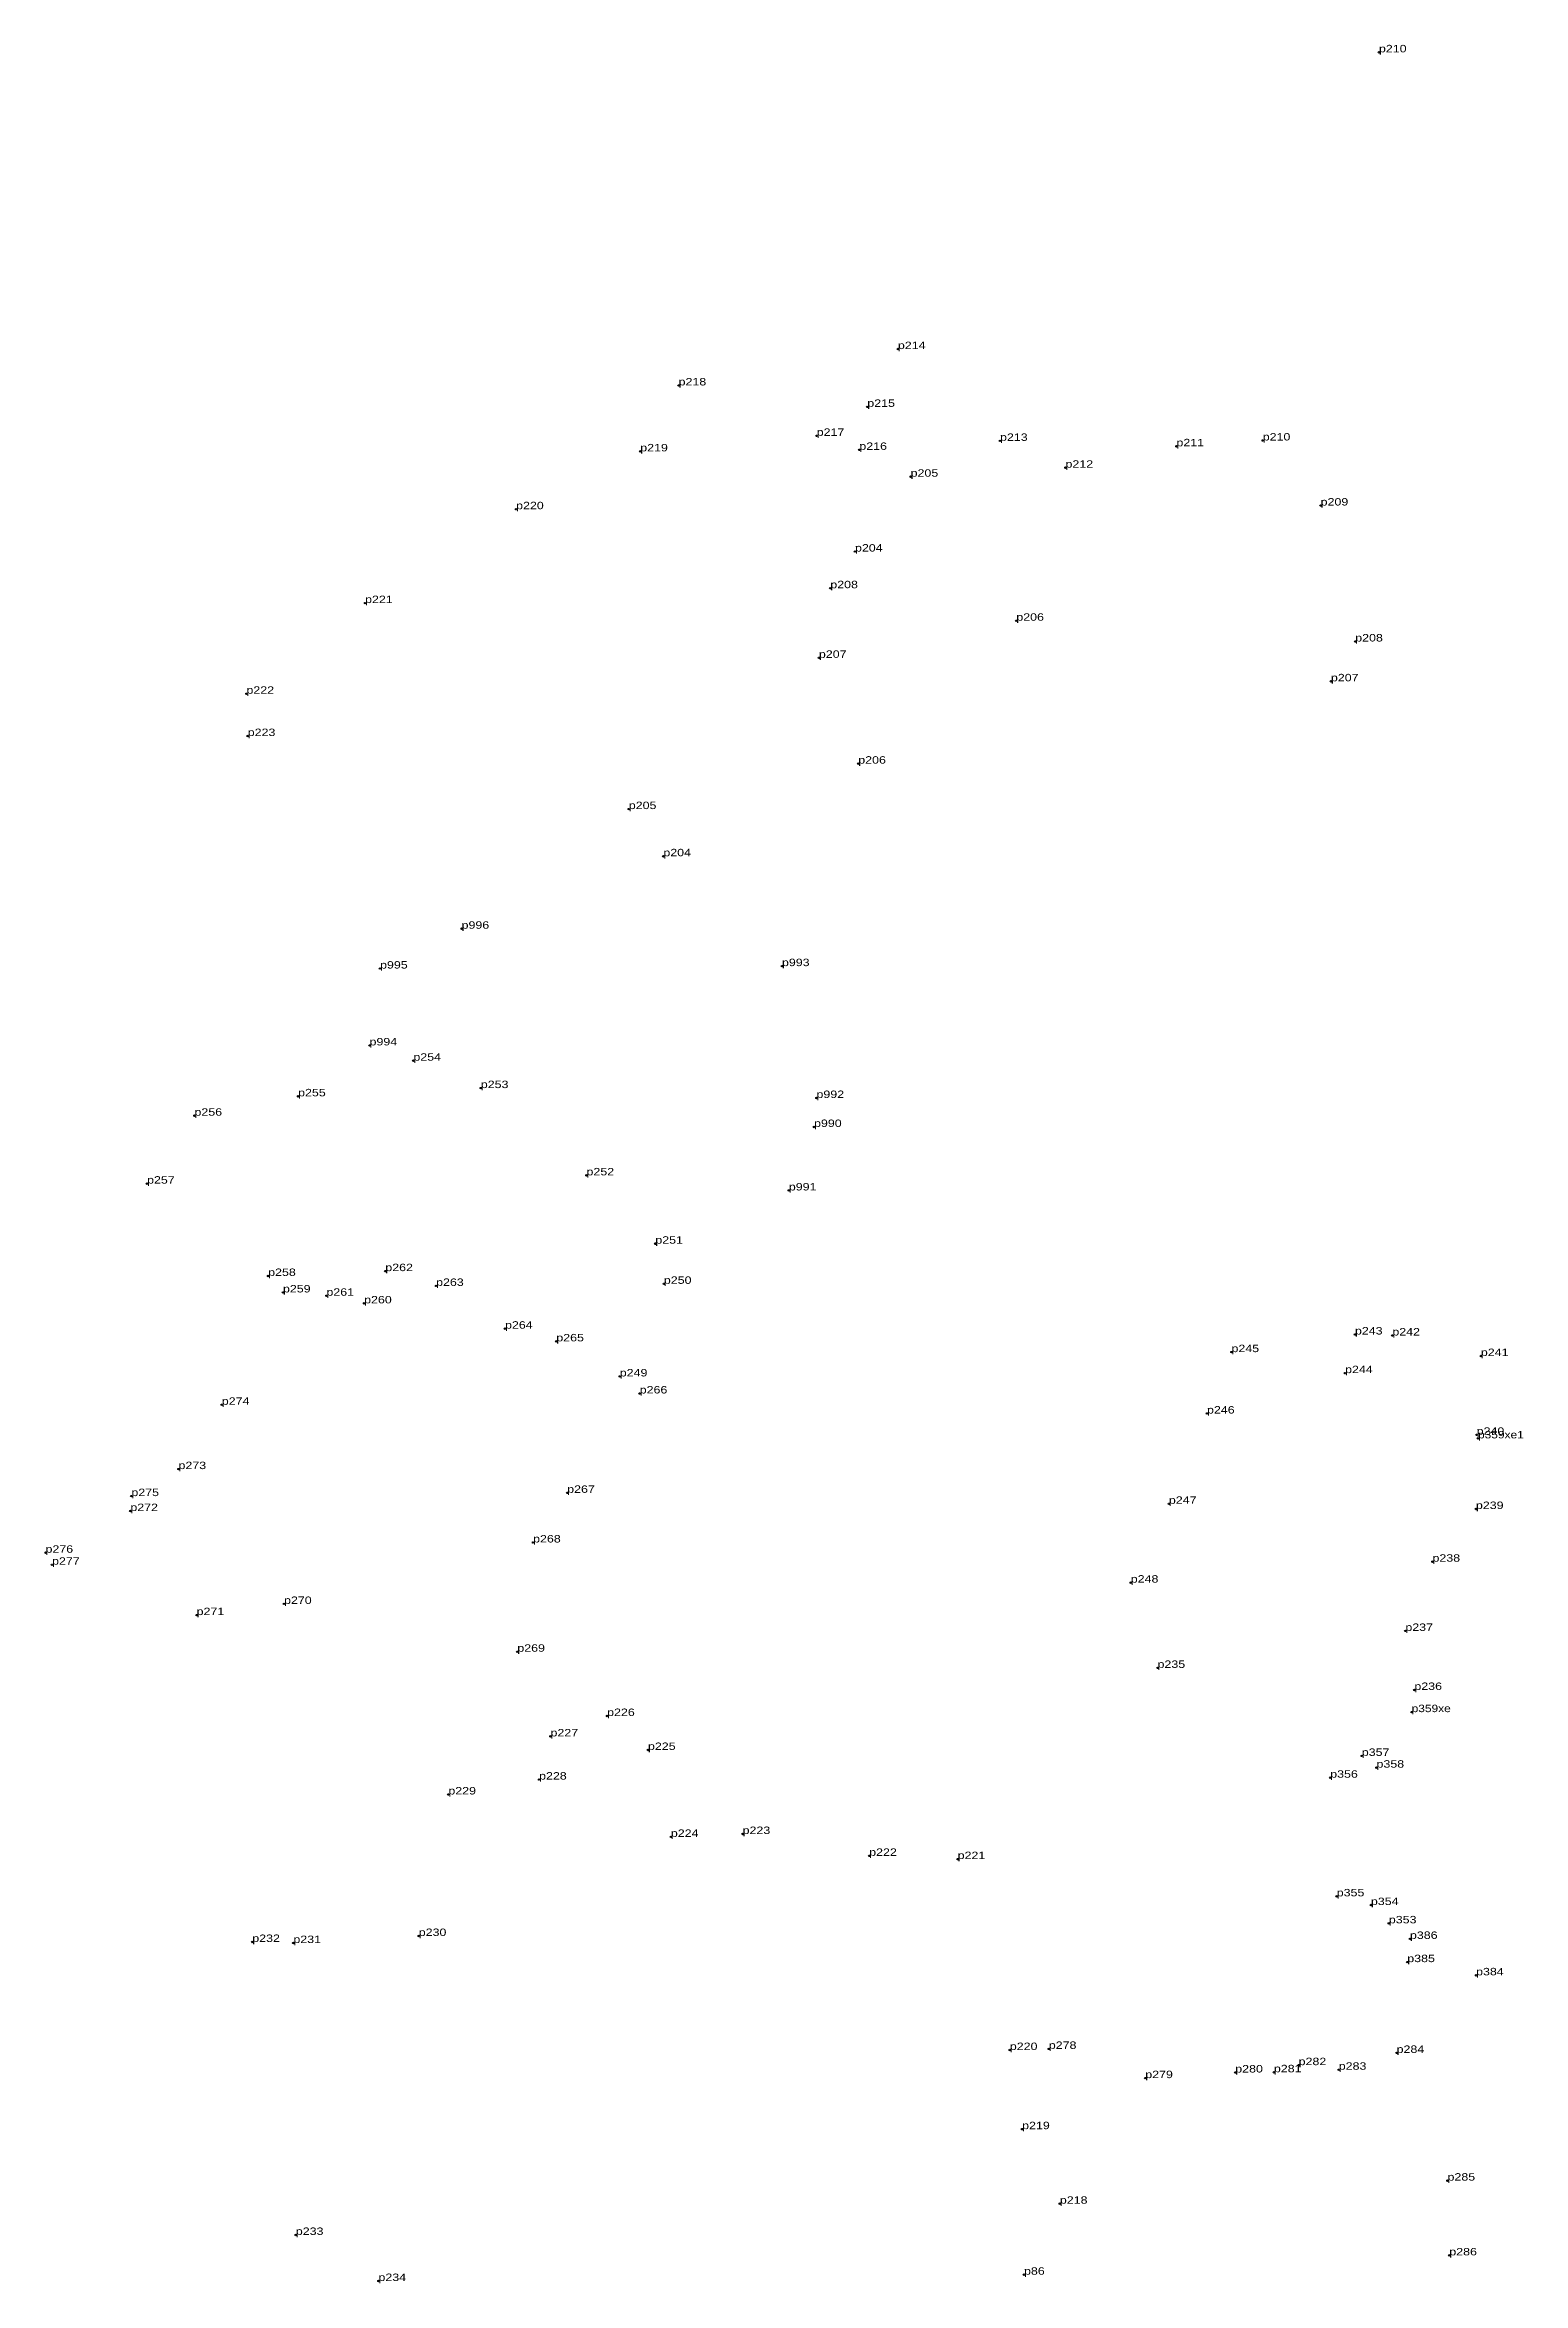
# Model space of a CAD drawing. Header units: metres. Extents: x 543607 to 546308, y 1834524 to 1839461.
# Drawn here: x 544466 to 544824, y 1838250 to 1838792 of the extents above; entities that cross this region are included whole.
import ezdxf

# ---------------------------------------------------------------- set-up
doc = ezdxf.new("R2010")
doc.units = ezdxf.units.M
doc.header["$LTSCALE"] = 0.72
doc.header["$PDMODE"] = 32
doc.header["$PDSIZE"] = 0.36
doc.layers.add('12', color=7, linetype='Continuous')
doc.layers.add('7', color=7, linetype='Continuous')

msp = doc.modelspace()

# ---------------------------------------------------------------- linework, layer by layer
at = {"layer": '7'}
for p in [(544788.77, 1838790.61), (544788.77, 1838790.6), (544672.27, 1838718.7), (544672.27, 1838718.69), (544619.16, 1838709.89), (544664.85, 1838704.7), (544664.86, 1838704.7), (544609.87, 1838693.92), (544652.61, 1838697.68), (544662.93, 1838694.29), (544662.93, 1838694.28), (544697, 1838696.46), (544697, 1838696.45), (544739.73, 1838695.15), (544760.63, 1838696.55), (544675.35, 1838687.78), (544712.85, 1838689.96), (544712.86, 1838689.96), (544579.81, 1838679.9), (544774.65, 1838680.79), (544661.88, 1838669.65), (544661.88, 1838669.64), (544655.9, 1838660.76), (544543.23, 1838657.16), (544700.95, 1838652.88), (544783.03, 1838647.85), (544653.14, 1838643.89), (544514.5, 1838635.19), (544777.14, 1838638.21), (544514.81, 1838624.95), (544662.67, 1838618.26), (544607.1, 1838607.25), (544615.47, 1838595.82), (544566.6, 1838578.26), (544546.86, 1838568.61), (544644.19, 1838569.2), (544544.31, 1838549.99), (544554.93, 1838546.29), (544527.01, 1838537.66), (544527.01, 1838537.65), (544571.26, 1838539.65), (544652.55, 1838537.26), (544501.91, 1838532.96), (544651.96, 1838530.24), (544490.43, 1838516.51), (544596.85, 1838518.51), (544645.86, 1838514.85), (544613.52, 1838501.96), (544613.53, 1838501.96), (544519.75, 1838494.14), (544519.76, 1838494.14), (544548.13, 1838495.3), (544523.34, 1838490.14), (544533.87, 1838489.34), (544543, 1838487.49), (544560.43, 1838491.73), (544615.59, 1838492.23), (544577.12, 1838481.37), (544589.54, 1838478.29), (544782.96, 1838479.95), (544792.02, 1838479.71), (544753.06, 1838475.68), (544813.46, 1838474.74), (544604.91, 1838469.79), (544609.74, 1838465.67), (544609.74, 1838465.66), (544780.57, 1838470.59), (544508.53, 1838462.92), (544747.13, 1838460.81), (544747.13, 1838460.8), (544812.44, 1838455.65), (544812.77, 1838454.78), (544498.04, 1838447.34), (544486.63, 1838440.8), (544592.18, 1838441.59), (544737.9, 1838438.93), (544737.91, 1838438.93), (544486.38, 1838437.18), (544486.39, 1838437.18), (544812.26, 1838437.68), (544583.92, 1838429.56), (544465.84, 1838427.08), (544467.42, 1838424.17), (544801.74, 1838424.91), (544728.67, 1838419.84), (544502.43, 1838411.97), (544523.6, 1838414.68), (544795.17, 1838408.14), (544580.09, 1838403.09), (544580.1, 1838403.09), (544735.15, 1838399.18), (544797.35, 1838393.84), (544601.85, 1838387.53), (544796.69, 1838388.46), (544588.14, 1838382.58), (544611.74, 1838379.3), (544784.62, 1838377.86), (544788.18, 1838375.01), (544563.4, 1838368.51), (544585.37, 1838372.12), (544776.97, 1838372.57), (544617.29, 1838358.24), (544617.29, 1838358.23), (544634.66, 1838358.94), (544665.32, 1838353.64), (544686.74, 1838352.86), (544686.75, 1838352.86), (544778.55, 1838343.83), (544786.83, 1838341.72), (544786.83, 1838341.71), (544791.17, 1838337.29), (544515.91, 1838332.78), (544525.86, 1838332.53), (544525.86, 1838332.52), (544556.23, 1838334.23), (544796.28, 1838333.52), (544795.63, 1838327.89), (544812.3, 1838324.7), (544699.38, 1838306.6), (544708.82, 1838306.87), (544769.32, 1838302.93), (544793.05, 1838305.9), (544732.18, 1838299.79), (544753.97, 1838301.15), (544763.33, 1838301.21), (544779.04, 1838301.82), (544779.04, 1838301.81), (544702.36, 1838287.42), (544702.37, 1838287.43), (544805.38, 1838274.96), (544805.39, 1838274.96), (544711.49, 1838269.36), (544711.5, 1838269.36), (544526.46, 1838261.8), (544805.81, 1838256.84), (544546.47, 1838250.64), (544702.81, 1838252.16)]:
    msp.add_point(p, dxfattribs=at)

# ---------------------------------------------------------------- texts
at = {"layer": '12'}
for s, width, p in [('p210', 1.25, (544788.77, 1838790.6)), ('p210', 1.25, (544788.77, 1838790.6)), ('p214', 1.25, (544672.27, 1838718.7)), ('p214', 1.25, (544672.27, 1838718.7)), ('p218', 1.25, (544619.16, 1838709.89)), ('p218', 1.25, (544619.16, 1838709.89)), ('p215', 1.25, (544664.86, 1838704.7)), ('p215', 1.25, (544664.86, 1838704.7)), ('p217', 1.25, (544652.61, 1838697.68)), ('p217', 1.25, (544652.61, 1838697.68)), ('p219', 1.25, (544609.87, 1838693.92)), ('p219', 1.25, (544609.87, 1838693.92)), ('p216', 1.25, (544662.93, 1838694.28)), ('p216', 1.25, (544662.93, 1838694.28)), ('p213', 1.25, (544697, 1838696.46)), ('p213', 1.25, (544697, 1838696.46)), ('p211', 1.25, (544739.73, 1838695.15)), ('p211', 1.25, (544739.73, 1838695.15)), ('p210', 1.25, (544760.63, 1838696.55)), ('p210', 1.25, (544760.63, 1838696.55)), ('p205', 1.25, (544675.35, 1838687.78)), ('p205', 1.25, (544675.35, 1838687.78)), ('p212', 1.25, (544712.86, 1838689.96)), ('p212', 1.25, (544712.86, 1838689.96)), ('p209', 1.25, (544774.65, 1838680.79)), ('p209', 1.25, (544774.65, 1838680.79)), ('p220', 1.25, (544579.81, 1838679.9)), ('p220', 1.25, (544579.81, 1838679.9)), ('p204', 1.25, (544661.88, 1838669.64)), ('p204', 1.25, (544661.88, 1838669.64)), ('p208', 1.25, (544655.9, 1838660.76)), ('p208', 1.25, (544655.9, 1838660.76)), ('p221', 1.25, (544543.23, 1838657.16)), ('p221', 1.25, (544543.23, 1838657.16)), ('p206', 1.25, (544700.95, 1838652.88)), ('p206', 1.25, (544700.95, 1838652.88)), ('p207', 1.25, (544653.14, 1838643.89)), ('p207', 1.25, (544653.14, 1838643.89)), ('p208', 1.25, (544783.03, 1838647.85)), ('p208', 1.25, (544783.03, 1838647.85)), ('p207', 1.25, (544777.14, 1838638.21)), ('p207', 1.25, (544777.14, 1838638.21)), ('p222', 1.25, (544514.5, 1838635.19)), ('p222', 1.25, (544514.5, 1838635.19)), ('p223', 1.25, (544514.81, 1838624.95)), ('p223', 1.25, (544514.81, 1838624.95)), ('p206', 1.25, (544662.67, 1838618.26)), ('p206', 1.25, (544662.67, 1838618.26)), ('p205', 1.25, (544607.1, 1838607.25)), ('p205', 1.25, (544607.1, 1838607.25)), ('p204', 1.25, (544615.47, 1838595.82)), ('p204', 1.25, (544615.47, 1838595.82)), ('p996', 1.25, (544566.6, 1838578.26)), ('p995', 1.25, (544546.86, 1838568.61)), ('p993', 1.25, (544644.19, 1838569.2)), ('p994', 1.25, (544544.31, 1838549.99)), ('p254', 1.25, (544554.93, 1838546.29)), ('p254', 1.25, (544554.93, 1838546.29)), ('p253', 1.25, (544571.26, 1838539.65)), ('p253', 1.25, (544571.26, 1838539.65)), ('p255', 1.25, (544527.01, 1838537.66)), ('p255', 1.25, (544527.01, 1838537.66)), ('p992', 1.25, (544652.55, 1838537.26)), ('p256', 1.25, (544501.91, 1838532.96)), ('p256', 1.25, (544501.91, 1838532.96)), ('p990', 1.25, (544651.96, 1838530.24)), ('p252', 1.25, (544596.85, 1838518.51)), ('p252', 1.25, (544596.85, 1838518.51)), ('p257', 1.25, (544490.43, 1838516.51)), ('p257', 1.25, (544490.43, 1838516.51)), ('p991', 1.25, (544645.86, 1838514.85)), ('p251', 1.25, (544613.52, 1838501.96)), ('p251', 1.25, (544613.52, 1838501.96)), ('p258', 1.25, (544519.76, 1838494.14)), ('p258', 1.25, (544519.76, 1838494.14)), ('p262', 1.25, (544548.13, 1838495.3)), ('p262', 1.25, (544548.13, 1838495.3)), ('p263', 1.25, (544560.43, 1838491.73)), ('p263', 1.25, (544560.43, 1838491.73)), ('p250', 1.25, (544615.59, 1838492.23)), ('p250', 1.25, (544615.59, 1838492.23)), ('p259', 1.25, (544523.34, 1838490.14)), ('p259', 1.25, (544523.34, 1838490.14)), ('p261', 1.25, (544533.87, 1838489.34)), ('p261', 1.25, (544533.87, 1838489.34)), ('p260', 1.25, (544543, 1838487.49)), ('p260', 1.25, (544543, 1838487.49)), ('p264', 1.25, (544577.12, 1838481.37)), ('p264', 1.25, (544577.12, 1838481.37)), ('p243', 1.25, (544782.96, 1838479.95)), ('p243', 1.25, (544782.96, 1838479.95)), ('p265', 1.25, (544589.54, 1838478.29)), ('p265', 1.25, (544589.54, 1838478.29)), ('p245', 1.25, (544753.06, 1838475.68)), ('p245', 1.25, (544753.06, 1838475.68)), ('p242', 1.25, (544792.02, 1838479.71)), ('p242', 1.25, (544792.02, 1838479.71)), ('p241', 1.25, (544813.46, 1838474.74)), ('p241', 1.25, (544813.46, 1838474.74)), ('p249', 1.25, (544604.91, 1838469.79)), ('p249', 1.25, (544604.91, 1838469.79)), ('p244', 1.25, (544780.57, 1838470.59)), ('p244', 1.25, (544780.57, 1838470.59)), ('p266', 1.25, (544609.74, 1838465.66)), ('p266', 1.25, (544609.74, 1838465.66)), ('p274', 1.25, (544508.53, 1838462.92)), ('p274', 1.25, (544508.53, 1838462.92)), ('p246', 1.25, (544747.13, 1838460.8)), ('p246', 1.25, (544747.13, 1838460.8)), ('p240', 1.25, (544812.44, 1838455.65)), ('p240', 1.25, (544812.44, 1838455.65)), ('p359xe1', 1.2, (544812.77, 1838454.78)), ('p359xe1', 1.2, (544812.77, 1838454.78)), ('p273', 1.25, (544498.04, 1838447.34)), ('p273', 1.25, (544498.04, 1838447.34)), ('p272', 1.25, (544486.38, 1838437.18)), ('p272', 1.25, (544486.38, 1838437.18)), ('p275', 1.25, (544486.63, 1838440.8)), ('p275', 1.25, (544486.63, 1838440.8)), ('p267', 1.25, (544592.18, 1838441.59)), ('p267', 1.25, (544592.18, 1838441.59)), ('p247', 1.25, (544737.9, 1838438.93)), ('p247', 1.25, (544737.9, 1838438.93)), ('p239', 1.25, (544812.26, 1838437.68)), ('p239', 1.25, (544812.26, 1838437.68)), ('p276', 1.25, (544465.84, 1838427.08)), ('p276', 1.25, (544465.84, 1838427.08)), ('p268', 1.25, (544583.92, 1838429.56)), ('p268', 1.25, (544583.92, 1838429.56)), ('p277', 1.25, (544467.42, 1838424.17)), ('p277', 1.25, (544467.42, 1838424.17)), ('p238', 1.25, (544801.74, 1838424.91)), ('p238', 1.25, (544801.74, 1838424.91)), ('p248', 1.25, (544728.67, 1838419.84)), ('p248', 1.25, (544728.67, 1838419.84)), ('p271', 1.25, (544502.43, 1838411.97)), ('p271', 1.25, (544502.43, 1838411.97)), ('p270', 1.25, (544523.6, 1838414.68)), ('p270', 1.25, (544523.6, 1838414.68)), ('p237', 1.25, (544795.17, 1838408.14)), ('p237', 1.25, (544795.17, 1838408.14)), ('p269', 1.25, (544580.1, 1838403.09)), ('p269', 1.25, (544580.1, 1838403.09)), ('p235', 1.25, (544735.15, 1838399.18)), ('p235', 1.25, (544735.15, 1838399.18)), ('p236', 1.25, (544797.35, 1838393.84)), ('p236', 1.25, (544797.35, 1838393.84)), ('p359xe', 1.2, (544796.69, 1838388.46)), ('p359xe', 1.2, (544796.69, 1838388.46)), ('p227', 1.25, (544588.14, 1838382.58)), ('p227', 1.25, (544588.14, 1838382.58)), ('p226', 1.25, (544601.85, 1838387.53)), ('p226', 1.25, (544601.85, 1838387.53)), ('p225', 1.25, (544611.74, 1838379.3)), ('p225', 1.25, (544611.74, 1838379.3)), ('p357', 1.25, (544784.62, 1838377.86)), ('p357', 1.25, (544784.62, 1838377.86)), ('p228', 1.25, (544585.37, 1838372.12)), ('p228', 1.25, (544585.37, 1838372.12)), ('p356', 1.25, (544776.97, 1838372.57)), ('p356', 1.25, (544776.97, 1838372.57)), ('p358', 1.25, (544788.18, 1838375.01)), ('p358', 1.25, (544788.18, 1838375.01)), ('p229', 1.25, (544563.4, 1838368.51)), ('p229', 1.25, (544563.4, 1838368.51)), ('p224', 1.25, (544617.29, 1838358.24)), ('p224', 1.25, (544617.29, 1838358.24)), ('p223', 1.25, (544634.66, 1838358.94)), ('p223', 1.25, (544634.66, 1838358.94)), ('p222', 1.25, (544665.32, 1838353.64)), ('p222', 1.25, (544665.32, 1838353.64)), ('p221', 1.25, (544686.74, 1838352.86)), ('p221', 1.25, (544686.74, 1838352.86)), ('p355', 1.25, (544778.55, 1838343.83)), ('p355', 1.25, (544778.55, 1838343.83)), ('p354', 1.25, (544786.83, 1838341.72)), ('p354', 1.25, (544786.83, 1838341.72)), ('p230', 1.25, (544556.23, 1838334.23)), ('p230', 1.25, (544556.23, 1838334.23)), ('p353', 1.25, (544791.17, 1838337.29)), ('p353', 1.25, (544791.17, 1838337.29)), ('p386', 1.25, (544796.28, 1838333.52)), ('p386', 1.25, (544796.28, 1838333.52)), ('p232', 1.25, (544515.91, 1838332.78)), ('p232', 1.25, (544515.91, 1838332.78)), ('p231', 1.25, (544525.86, 1838332.52)), ('p231', 1.25, (544525.86, 1838332.52)), ('p385', 1.25, (544795.63, 1838327.89)), ('p385', 1.25, (544795.63, 1838327.89)), ('p384', 1.25, (544812.3, 1838324.7)), ('p384', 1.25, (544812.3, 1838324.7)), ('p220', 1.25, (544699.38, 1838306.6)), ('p220', 1.25, (544699.38, 1838306.6)), ('p278', 1.25, (544708.82, 1838306.87)), ('p278', 1.25, (544708.82, 1838306.87)), ('p280', 1.25, (544753.97, 1838301.15)), ('p280', 1.25, (544753.97, 1838301.15)), ('p281', 1.25, (544763.33, 1838301.21)), ('p281', 1.25, (544763.33, 1838301.21)), ('p282', 1.25, (544769.32, 1838302.93)), ('p282', 1.25, (544769.32, 1838302.93)), ('p283', 1.25, (544779.04, 1838301.82)), ('p283', 1.25, (544779.04, 1838301.82)), ('p284', 1.25, (544793.05, 1838305.9)), ('p284', 1.25, (544793.05, 1838305.9)), ('p279', 1.25, (544732.18, 1838299.79)), ('p279', 1.25, (544732.18, 1838299.79)), ('p219', 1.25, (544702.36, 1838287.42)), ('p219', 1.25, (544702.36, 1838287.42)), ('p285', 1.25, (544805.38, 1838274.96)), ('p285', 1.25, (544805.38, 1838274.96)), ('p218', 1.25, (544711.5, 1838269.36)), ('p218', 1.25, (544711.5, 1838269.36)), ('p233', 1.25, (544526.46, 1838261.8)), ('p233', 1.25, (544526.46, 1838261.8)), ('p86', 1.25, (544702.81, 1838252.16)), ('p86', 1.25, (544702.81, 1838252.16)), ('p286', 1.25, (544805.81, 1838256.84)), ('p286', 1.25, (544805.81, 1838256.84)), ('p234', 1.25, (544546.47, 1838250.64)), ('p234', 1.25, (544546.47, 1838250.64))]:
    msp.add_text(s, height=1.8, dxfattribs=dict(at, width=width)).set_placement(p)

doc.saveas('drawing.dxf')
